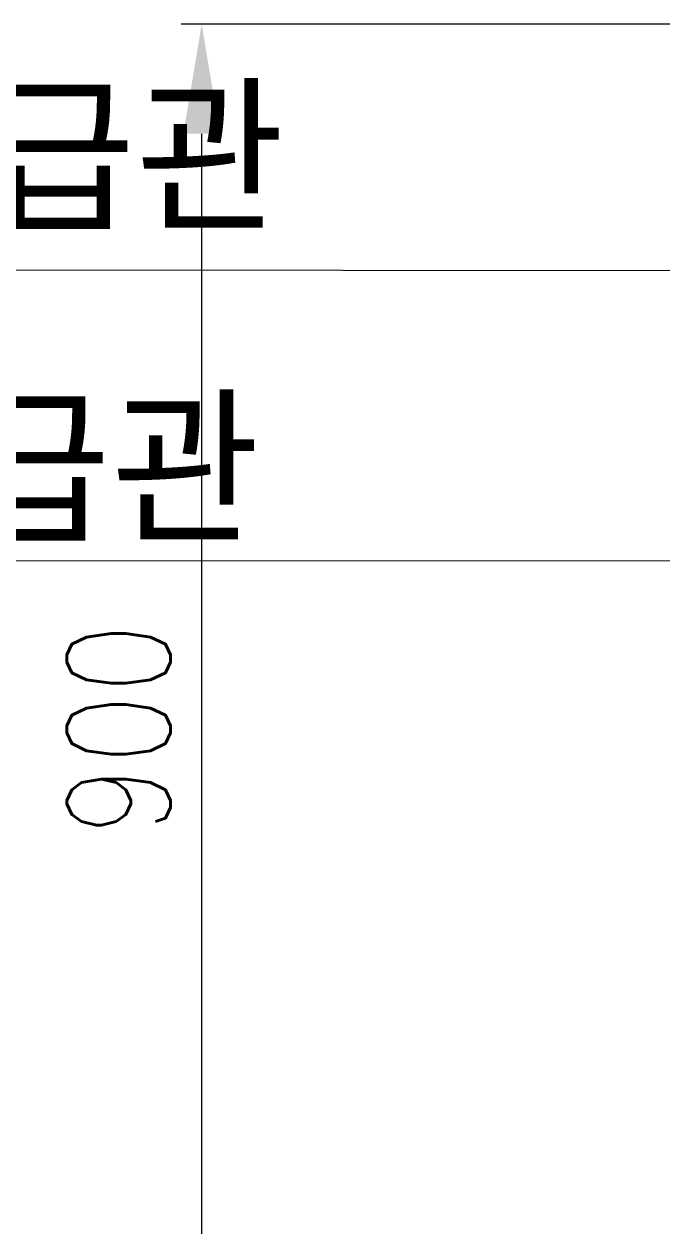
# Model space of a CAD drawing. Header units: millimetres. Extents: x -32759 to 129432, y 390 to 54305.
# Drawn here: x 8060 to 8466, y 25380 to 26147 of the extents above; entities that cross this region are included whole.
import ezdxf

# ---------------------------------------------------------------- set-up
doc = ezdxf.new("R2010")
doc.units = ezdxf.units.MM
doc.layers.add('_BODY', color=7, linetype='Continuous', lineweight=13)
doc.styles.add('ROAMNS', font='romans.shx', dxfattribs={"width": 0.8, "bigfont": 'whgtxt.shx'})
doc.styles.get("Standard").update_dxf_attribs({"font": 'arial.ttf'})
doc.styles.add('한글', font='romans.shx', dxfattribs={"height": 4, "bigfont": 'whgtxt.shx'})
doc.dimstyles.new('20 작은 한덕_도면칫수', dxfattribs={"dimscale": 20, "dimtxt": 3.3, "dimasz": 3.5, "dimexe": 0.65, "dimexo": 1.25, "dimgap": 1, "dimtad": 1, "dimdec": 0, "dimdsep": 46, "dimtxsty": 'ROAMNS', "dimcen": 0, "dimclrd": 7, "dimclre": 7, "dimclrt": 2, "dimadec": 0, "dimazin": 2, "dimtp": 0.1, "dimtm": 0.1, "dimtfac": 0.71, "dimtdec": 0, "dimtmove": 0, "dimatfit": 3, "dimfxl": 1, "dimlwd": -1, "dimlwe": -1, "dimarcsym": 1})
doc.dimstyles.new('7 작은 한덕_도면칫수', dxfattribs={"dimscale": 9, "dimtxt": 3.7, "dimasz": 3.1, "dimexe": 0.65, "dimexo": 1.25, "dimgap": 1, "dimtad": 1, "dimdec": 1, "dimdsep": 46, "dimtxsty": 'ROAMNS', "dimcen": 0, "dimclrd": 7, "dimclre": 7, "dimclrt": 2, "dimadec": 0, "dimazin": 2, "dimtp": 0.1, "dimtm": 0.1, "dimtfac": 0.71, "dimtdec": 1, "dimtmove": 0, "dimatfit": 3, "dimfxl": 1, "dimlwd": -1, "dimlwe": -1, "dimarcsym": 1})
doc.dimstyles.new('AM_ISO$0', dxfattribs={"dimtxt": 3.5, "dimasz": 3.5, "dimexe": 1, "dimexo": 1, "dimgap": 1.5, "dimtad": 1, "dimdsep": 46, "dimtxsty": 'Standard', "dimcen": 0, "dimclrd": 256, "dimclre": 256, "dimclrt": 2, "dimadec": 0, "dimazin": 2, "dimtp": 0.1, "dimtm": 0.1, "dimtfac": 0.71, "dimtdec": 3, "dimtmove": 0, "dimatfit": 3, "dimfxl": 1, "dimlwd": -1, "dimlwe": -1, "dimarcsym": 1})

# ---------------------------------------------------------------- blocks, each defined once
blk = doc.blocks.new('*D1490')
at = {"color": 7, "linetype": 'ByBlock', "transparency": 16777216}
for p, q in [((257050.57, 138866.85), (256503.78, 138866.85)), ((256516.78, 138036.83), (256516.78, 138796.85)), ((257050.57, 137966.83), (256503.78, 137966.83))]:
    blk.add_line(p, q, dxfattribs=at)
at = {"color": 7, "transparency": 16777216}
for points in [[(256505.11, 138796.85), (256528.44, 138796.85), (256516.78, 138866.85)], [(256505.11, 138036.83), (256528.44, 138036.83), (256516.78, 137966.83)]]:
    blk.add_solid(points, dxfattribs=at)
at = {"layer": 'Defpoints', "color": 0, "transparency": 16777216}
for p in [(256516.78, 138866.85), (257075.57, 138866.85), (257075.57, 137966.83)]:
    blk.add_point(p, dxfattribs=at)
at = {"color": 2, "transparency": 16777216, "insert": (256463.78, 138416.84), "char_height": 66, "attachment_point": 5, "rotation": 90, "style": 'ROAMNS'}
blk.add_mtext('900', dxfattribs=at)
blk = doc.blocks.new('*D1345')
at = {"color": 7, "linetype": 'ByBlock', "transparency": 16777216}
for p, q in [((97320.9, 13113.96), (97320.9, 13254.97)), ((98295.9, 13113.96), (98295.9, 13254.97)), ((97390.9, 13241.97), (98225.9, 13241.97))]:
    blk.add_line(p, q, dxfattribs=at)
at = {"color": 7, "transparency": 16777216}
for points in [[(97390.9, 13230.3), (97390.9, 13253.64), (97320.9, 13241.97)], [(98225.9, 13230.3), (98225.9, 13253.64), (98295.9, 13241.97)]]:
    blk.add_solid(points, dxfattribs=at)
at = {"layer": 'Defpoints', "color": 0, "transparency": 16777216}
for p in [(98295.9, 13241.97), (97320.9, 13088.96), (98295.9, 13088.96)]:
    blk.add_point(p, dxfattribs=at)
at = {"color": 2, "transparency": 16777216, "insert": (97917.84, 13188.97), "char_height": 66, "attachment_point": 5, "rotation": 180, "style": 'ROAMNS'}
blk.add_mtext('975', dxfattribs=at)
blk = doc.blocks.new('*D1348')
at = {"linetype": 'ByBlock', "ltscale": 0.5, "transparency": 16777216}
for p, q in [((97322.9, 13119.86), (97294.45, 13119.86)), ((97295.45, 13095.46), (97295.45, 13116.36)), ((97319.9, 13091.96), (97294.45, 13091.96))]:
    blk.add_line(p, q, dxfattribs=at)
at = {"ltscale": 0.5, "transparency": 16777216}
for points in [[(97296.04, 13116.36), (97294.87, 13116.36), (97295.45, 13119.86)], [(97296.04, 13095.46), (97294.87, 13095.46), (97295.45, 13091.96)]]:
    blk.add_solid(points, dxfattribs=at)
at = {"layer": 'Defpoints', "color": 0, "ltscale": 0.5, "transparency": 16777216}
for p in [(97295.45, 13119.86), (97323.9, 13119.86), (97320.9, 13091.96)]:
    blk.add_point(p, dxfattribs=at)
at = {"color": 2, "ltscale": 0.5, "transparency": 16777216, "insert": (97298.74, 13105.91), "char_height": 3.5, "attachment_point": 5, "rotation": 270, "bg_fill": 3, "box_fill_scale": 1.1, "bg_fill_color": 256, "bg_fill_true_color": 13158600, "bg_fill_transparency": 0}
blk.add_mtext('27.9', dxfattribs=at)
blk = doc.blocks.new('sdfgsdfgcxvxbxcv')
at = {"color": 2, "style": '한글'}
for s, p in [('50A 칠러입수 공급관', (255556.094, 138734.544, -10267.665)), ('40A 칠러출수 공급관', (255540.352, 138535.789))]:
    blk.add_text(s, height=90, dxfattribs=at).set_placement(p)
dim = blk.add_linear_dim(base=(256516.776, 138866.853), p1=(257075.57, 137966.832), p2=(257075.57, 138866.853), angle=90, dimstyle='20 작은 한덕_도면칫수')
dim.commit()
dim.dimension.update_dxf_attribs({"geometry": '*D1490', "text_midpoint": (256463.776, 138416.842)})
at = {"ltscale": 0.5}
for points in [[(256946.4, 138380.244, -10267.665), (256830.024, 138709.506, -10267.665), (255555.221, 138710.615, -10267.665)], [(256946.4, 138194.832, -10267.665), (256830.024, 138524.093, -10267.665), (255555.221, 138525.202, -10267.665)]]:
    blk.add_leader(points, dimstyle='7 작은 한덕_도면칫수', override={"dimgap": 1, "dimtad": 1}, dxfattribs=at)
blk = doc.blocks.new('y8e5ey')
dim = blk.add_linear_dim(base=(98295.895, 13241.97), p1=(97320.895, 13088.96), p2=(98295.895, 13088.96), angle=0, dimstyle='20 작은 한덕_도면칫수')
dim.commit()
dim.dimension.update_dxf_attribs({"geometry": '*D1345', "text_midpoint": (97917.84, 13241.97), "dimtype": 128})
at = {"ltscale": 0.5}
dim = blk.add_linear_dim(base=(97295.455, 13119.861), p1=(97320.895, 13091.96), p2=(97323.895, 13119.861), angle=90, dimstyle='AM_ISO$0', override={"dimfxl": 8, "dimtfill": 1}, dxfattribs=at)
dim.commit()
dim.dimension.update_dxf_attribs({"geometry": '*D1348', "text_midpoint": (97298.742, 13105.91)})
blk = doc.blocks.new('2')
at = {"color": 6, "xscale": -1}
blk.add_blockref('y8e5ey', (121155.752, -6800.077), dxfattribs=at)
blk = doc.blocks.new('dfsgxcvbxcbxcvbxcbv')
blk.add_blockref('2', (329352.025, 132259.335))

msp = doc.modelspace()

# ---------------------------------------------------------------- block references
at = {"layer": '_BODY'}
for name in ['sdfgsdfgcxvxbxcv', 'dfsgxcvbxcbxcvbxcbv']:
    msp.add_blockref(name, (-248343.91, -112719.97), dxfattribs=at)

doc.saveas('drawing.dxf')
